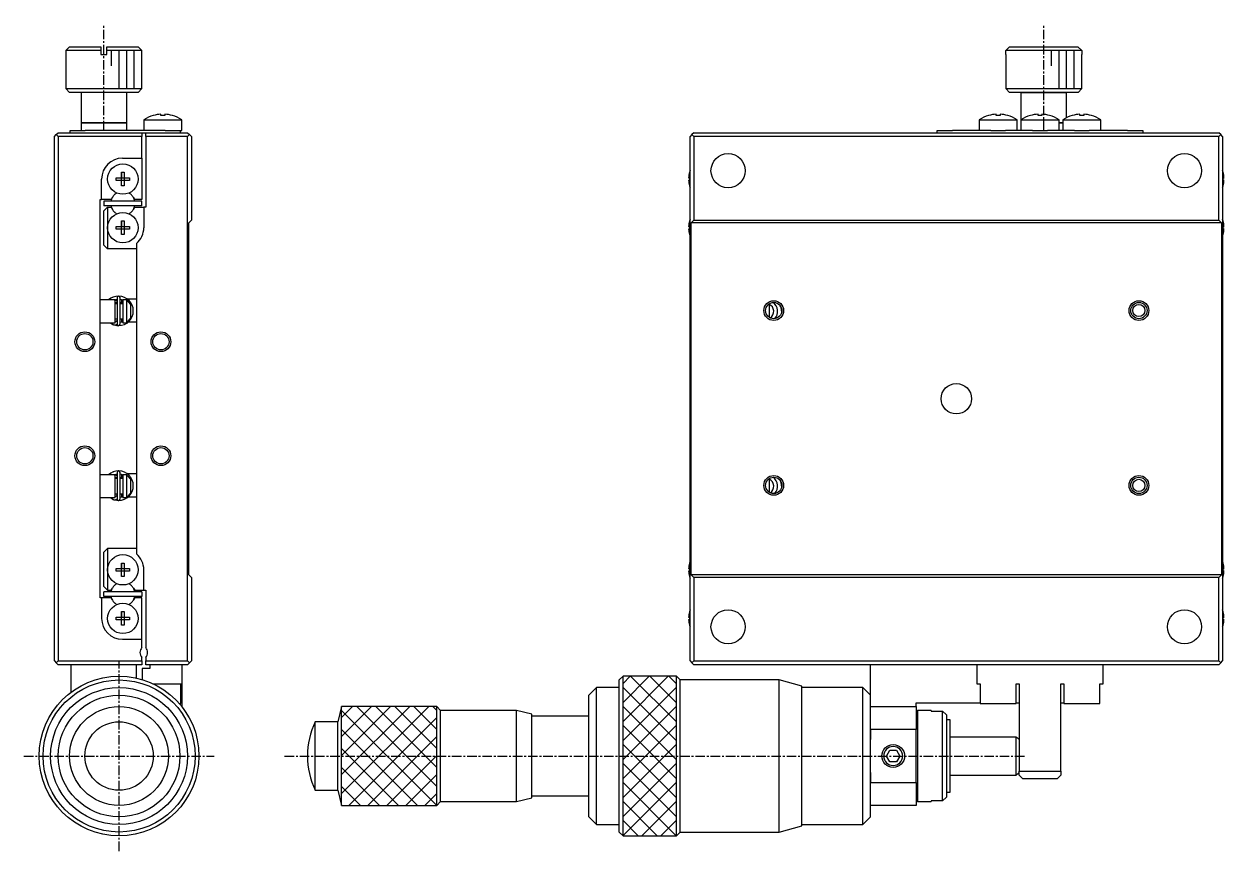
# Model space of a CAD drawing. Extents: x 443 to 768, y 8 to 228.
# Drawn here: x 610.6 to 768.4, y 78.7 to 187.5 of the extents above; entities that cross this region are included whole.
import ezdxf

# ---------------------------------------------------------------- set-up
doc = ezdxf.new("R2010")
doc.units = 0
doc.linetypes.add('CENTER', pattern=[2, 1.25, -0.25, 0.25, -0.25])
doc.layers.get('0').update_dxf_attribs({"linetype": 'CONTINUOUS'})
doc.layers.add('CENTER', color=1, linetype='CENTER')

msp = doc.modelspace()

# ---------------------------------------------------------------- linework, layer by layer
at = {"color": 7, "linetype": 'CONTINUOUS'}
for p, q in [((616.62, 184.53), (616.12, 184.03)), ((616.12, 184.03), (616.12, 179.03)), ((620.72, 184.03), (616.12, 184.03)), ((616.62, 184.53), (620.72, 184.53)), ((620.72, 184.53), (620.72, 184.03)), ((620.72, 184.03), (620.72, 183.53)), ((620.72, 183.53), (621.52, 183.53)), ((621.52, 184.03), (621.52, 184.53)), ((621.52, 184.53), (625.62, 184.53)), ((621.52, 183.53), (621.52, 184.03)), ((626.12, 184.03), (621.52, 184.03)), ((626.12, 184.03), (625.62, 184.53)), ((626.12, 179.03), (626.12, 184.03)), ((739.68, 183.53), (739.68, 179.03)), ((739.68, 183.53), (739.69, 183.53)), ((739.69, 184.03), (740.19, 184.53)), ((749.66, 184.03), (739.69, 184.03)), ((739.69, 183.53), (739.69, 184.03)), ((740.19, 184.53), (749.16, 184.53)), ((749.16, 184.53), (749.66, 184.03)), ((749.66, 184.03), (749.66, 183.53)), ((749.66, 183.53), (749.68, 183.53)), ((749.68, 179.03), (749.68, 183.53)), ((616.12, 179.03), (616.62, 178.53)), ((616.12, 179.03), (626.12, 179.03)), ((625.62, 178.53), (616.62, 178.53)), ((618.12, 178.53), (618.12, 174.53)), ((624.12, 174.53), (624.12, 178.53)), ((625.62, 178.53), (626.12, 179.03)), ((739.68, 179.03), (740.18, 178.53)), ((739.68, 179.03), (749.68, 179.03)), ((749.18, 178.53), (740.18, 178.53)), ((741.68, 178.53), (740.18, 178.53)), ((741.68, 178.53), (741.68, 174.92)), ((741.68, 178.53), (747.68, 178.53)), ((747.68, 178.53), (741.68, 178.53)), ((747.68, 175.21), (747.68, 178.53)), ((749.18, 178.53), (747.68, 178.53)), ((749.18, 178.53), (749.68, 179.03)), ((627.61, 175.49), (627.61, 175.5)), ((628.61, 175.49), (628.61, 175.67)), ((629.13, 175.49), (628.61, 175.49)), ((629.13, 175.67), (629.13, 175.49)), ((630.13, 175.5), (630.13, 175.49)), ((737.42, 175.49), (737.42, 175.5)), ((738.42, 175.49), (738.42, 175.67)), ((738.94, 175.49), (738.42, 175.49)), ((738.94, 175.67), (738.94, 175.49)), ((739.94, 175.5), (739.94, 175.49)), ((742.92, 175.49), (742.92, 175.5)), ((743.92, 175.49), (743.92, 175.67)), ((744.44, 175.49), (743.92, 175.49)), ((744.44, 175.67), (744.44, 175.49)), ((745.44, 175.5), (745.44, 175.49)), ((748.42, 175.49), (748.42, 175.5)), ((749.42, 175.49), (749.42, 175.67)), ((749.94, 175.49), (749.42, 175.49)), ((749.94, 175.67), (749.94, 175.49)), ((750.94, 175.5), (750.94, 175.49)), ((616.67, 173.53), (618.67, 173.53)), ((616.67, 173.23), (616.67, 173.53)), ((618.12, 174.53), (618.12, 173.53)), ((624.12, 174.53), (618.12, 174.53)), ((618.12, 174.53), (624.12, 174.53)), ((627.8, 173.53), (618.67, 173.53)), ((624.12, 173.53), (624.12, 174.53)), ((626.37, 174.92), (626.37, 173.53)), ((626.37, 174.92), (631.37, 174.92)), ((629.17, 173.53), (627.8, 173.53)), ((629.17, 173.53), (631.17, 173.53)), ((631.17, 173.53), (631.17, 173.23)), ((631.17, 173.53), (631.37, 173.53)), ((631.37, 173.53), (631.37, 174.92)), ((730.68, 173.53), (732.68, 173.53)), ((730.68, 173.23), (730.68, 173.53)), ((737.6, 173.53), (732.68, 173.53)), ((736.18, 174.92), (736.18, 173.53)), ((736.18, 174.92), (741.18, 174.92)), ((737.7, 173.53), (737.6, 173.53)), ((737.7, 173.53), (739.66, 173.53)), ((739.75, 173.53), (739.66, 173.53)), ((743.1, 173.53), (739.75, 173.53)), ((741.18, 173.53), (741.18, 174.92)), ((741.68, 174.92), (741.68, 173.53)), ((741.68, 174.92), (746.68, 174.92)), ((743.2, 173.53), (743.1, 173.53)), ((743.2, 173.53), (745.16, 173.53)), ((745.25, 173.53), (745.16, 173.53)), ((748.6, 173.53), (745.25, 173.53)), ((746.68, 173.53), (746.68, 174.92)), ((747.18, 174.53), (746.68, 174.53)), ((746.68, 174.53), (747.18, 174.53)), ((747.18, 174.92), (747.18, 173.53)), ((747.18, 174.92), (752.18, 174.92)), ((748.7, 173.53), (748.6, 173.53)), ((748.7, 173.53), (750.66, 173.53)), ((750.75, 173.53), (750.66, 173.53)), ((755.68, 173.53), (750.75, 173.53)), ((752.18, 173.53), (752.18, 174.92)), ((755.68, 173.53), (757.68, 173.53)), ((757.68, 173.53), (757.68, 173.23)), ((614.62, 172.73), (614.87, 172.98)), ((614.62, 103.73), (614.62, 172.73)), ((614.87, 172.98), (615.12, 173.23)), ((615.12, 172.73), (614.87, 172.98)), ((615.12, 173.23), (626.12, 173.23)), ((626.12, 172.73), (615.12, 172.73)), ((615.12, 172.73), (615.12, 103.73)), ((626.12, 173.23), (626.12, 172.73)), ((626.12, 173.23), (626.62, 173.23)), ((626.12, 169.88), (626.12, 172.73)), ((626.62, 172.73), (626.62, 173.23)), ((626.62, 173.23), (632.12, 173.23)), ((632.12, 172.73), (626.62, 172.73)), ((626.62, 172.73), (626.62, 163.43)), ((632.12, 173.23), (632.37, 172.98)), ((632.37, 172.98), (632.12, 172.73)), ((632.12, 103.73), (632.12, 172.73)), ((632.62, 172.73), (632.37, 172.98)), ((632.62, 172.73), (632.62, 161.73)), ((698.43, 172.98), (698.18, 172.73)), ((698.18, 103.73), (698.18, 172.73)), ((698.68, 173.23), (698.43, 172.98)), ((698.68, 172.73), (698.43, 172.98)), ((698.68, 173.23), (767.68, 173.23)), ((698.68, 172.73), (698.68, 161.73)), ((767.68, 172.73), (698.68, 172.73)), ((767.93, 172.98), (767.68, 173.23)), ((767.93, 172.98), (767.68, 172.73)), ((767.68, 161.73), (767.68, 172.73)), ((768.18, 172.73), (767.93, 172.98)), ((768.18, 172.73), (768.18, 103.73)), ((623.57, 169.88), (626.12, 169.88)), ((626.12, 169.88), (626.12, 164.43)), ((622.74, 167.31), (623.44, 167.31)), ((622.74, 166.95), (622.74, 167.31)), ((623.44, 168.02), (623.44, 167.31)), ((623.44, 167.31), (623.44, 168.02)), ((623.44, 168.02), (623.8, 168.02)), ((623.45, 167.3), (623.44, 167.31)), ((623.45, 166.96), (623.45, 167.3)), ((623.45, 167.3), (623.79, 167.3)), ((623.79, 167.3), (623.8, 167.31)), ((623.79, 167.3), (623.79, 166.96)), ((623.8, 168.02), (623.8, 167.31)), ((623.8, 167.31), (624.51, 167.31)), ((624.51, 167.31), (624.51, 166.95)), ((697.99, 167.31), (698.11, 167.31)), ((698.1, 168.02), (698.11, 168.02)), ((698.11, 167.31), (698.11, 166.95)), ((768.25, 168.02), (768.25, 168.02)), ((768.25, 166.95), (768.25, 167.31)), ((768.25, 167.31), (768.37, 167.31)), ((620.82, 164.43), (620.82, 167.13)), ((623.44, 166.95), (622.74, 166.95)), ((623.45, 166.96), (623.44, 166.95)), ((623.44, 166.25), (623.44, 166.95)), ((623.44, 166.25), (623.44, 166.95)), ((623.8, 166.25), (623.44, 166.25)), ((623.79, 166.96), (623.45, 166.96)), ((623.79, 166.96), (623.8, 166.95)), ((624.51, 166.95), (623.8, 166.95)), ((623.8, 166.95), (623.8, 166.25)), ((698.11, 166.95), (697.99, 166.95)), ((698.11, 166.25), (698.1, 166.24)), ((768.37, 166.95), (768.25, 166.95)), ((768.25, 166.24), (768.25, 166.25)), ((620.62, 164.43), (620.82, 164.43)), ((620.62, 112.03), (620.62, 164.43)), ((622.08, 164.43), (620.82, 164.43)), ((626.12, 164.23), (621.12, 164.23)), ((621.12, 164.23), (621.12, 163.63)), ((622.25, 164.73), (622.08, 164.43)), ((625.17, 164.43), (625, 164.73)), ((626.12, 164.43), (625.17, 164.43)), ((626.12, 163.63), (626.12, 164.23)), ((626.12, 163.63), (621.12, 163.63)), ((621.12, 162.93), (621.62, 163.43)), ((621.12, 158.43), (621.12, 162.93)), ((621.62, 163.43), (622.08, 163.43)), ((621.62, 163.43), (621.62, 160.73)), ((622.08, 163.43), (622.25, 163.14)), ((625, 163.14), (625.17, 163.43)), ((625.17, 163.43), (626.37, 163.43)), ((626.62, 163.43), (626.37, 163.43)), ((626.37, 163.43), (626.37, 160.73)), ((622.74, 160.91), (623.44, 160.91)), ((622.74, 160.55), (622.74, 160.91)), ((623.44, 161.62), (623.44, 160.91)), ((623.44, 160.91), (623.44, 161.62)), ((623.44, 161.62), (623.8, 161.62)), ((623.45, 160.9), (623.44, 160.91)), ((623.45, 160.56), (623.45, 160.9)), ((623.45, 160.9), (623.79, 160.9)), ((623.79, 160.9), (623.8, 160.91)), ((623.79, 160.9), (623.79, 160.56)), ((623.8, 161.62), (623.8, 160.91)), ((623.8, 160.91), (624.51, 160.91)), ((624.51, 160.91), (624.51, 160.55)), ((632.27, 161.38), (632.62, 161.73)), ((632.27, 115.08), (632.27, 161.38)), ((697.99, 160.91), (698.11, 160.91)), ((698.1, 161.62), (698.11, 161.62)), ((698.11, 160.91), (698.11, 160.55)), ((698.33, 161.38), (698.68, 161.73)), ((768.03, 161.38), (698.33, 161.38)), ((698.33, 115.08), (698.33, 161.38)), ((698.68, 161.73), (767.68, 161.73)), ((767.68, 161.73), (768.03, 161.38)), ((768.03, 161.38), (768.03, 115.08)), ((768.25, 161.62), (768.25, 161.62)), ((768.25, 160.55), (768.25, 160.91)), ((768.25, 160.91), (768.37, 160.91)), ((621.62, 160.73), (621.62, 157.93)), ((623.44, 160.55), (622.74, 160.55)), ((623.45, 160.56), (623.44, 160.55)), ((623.44, 159.85), (623.44, 160.55)), ((623.44, 159.85), (623.44, 160.55)), ((623.8, 159.85), (623.44, 159.85)), ((623.79, 160.56), (623.45, 160.56)), ((623.79, 160.56), (623.8, 160.55)), ((624.51, 160.55), (623.8, 160.55)), ((623.8, 160.55), (623.8, 159.85)), ((698.11, 160.55), (697.99, 160.55)), ((698.11, 159.85), (698.1, 159.84)), ((768.37, 160.55), (768.25, 160.55)), ((768.25, 159.84), (768.25, 159.85)), ((621.62, 157.93), (621.12, 158.43)), ((625.42, 157.93), (621.62, 157.93)), ((625.42, 158.65), (625.42, 150.91)), ((622.29, 151.57), (622.27, 151.57)), ((622.32, 151.59), (622.29, 151.58)), ((622.29, 151.58), (622.29, 151.58)), ((622.29, 151.58), (622.29, 151.58)), ((622.29, 151.58), (622.29, 151.58)), ((622.33, 151.59), (622.32, 151.59)), ((622.33, 151.59), (622.33, 151.59)), ((622.33, 151.59), (622.33, 151.59)), ((622.33, 151.59), (622.33, 151.59)), ((622.33, 151.59), (622.33, 151.59)), ((622.34, 151.59), (622.33, 151.59)), ((622.34, 151.6), (622.34, 151.59)), ((622.34, 151.6), (622.34, 151.6)), ((622.34, 151.6), (622.34, 151.6)), ((622.34, 151.6), (622.34, 151.6)), ((622.34, 151.6), (622.34, 151.6)), ((622.86, 151.54), (622.86, 148.04)), ((623.25, 148.04), (623.25, 151.54)), ((622.62, 151.23), (620.62, 151.23)), ((622.47, 151.23), (622.86, 151.33)), ((622.48, 151.23), (622.62, 151.23)), ((622.62, 148.23), (622.62, 151.23)), ((622.86, 150.83), (622.62, 150.83)), ((622.86, 150.73), (622.62, 150.73)), ((623.25, 151.33), (623.63, 151.23)), ((623.42, 150.83), (623.25, 150.83)), ((623.62, 150.73), (623.25, 150.73)), ((623.42, 151.3), (623.42, 150.73)), ((624.12, 151.23), (623.62, 151.23)), ((623.62, 151.23), (623.62, 148.23)), ((624.12, 151.18), (624.12, 151.23)), ((624.12, 151.18), (624.62, 150.65)), ((624.12, 148.29), (624.12, 151.18)), ((625.42, 151.33), (624.23, 151.33)), ((624.62, 150.65), (624.62, 148.81)), ((625.42, 150.91), (625.42, 148.76)), ((708.58, 150.65), (708.58, 150.72)), ((708.58, 150.65), (708.58, 148.94)), ((622.62, 148.73), (622.86, 148.73)), ((623.25, 148.73), (623.62, 148.73)), ((623.62, 148.34), (623.25, 148.24)), ((623.42, 148.73), (623.42, 148.33)), ((623.42, 148.33), (623.6, 148.33)), ((624.62, 148.81), (624.12, 148.29)), ((624.12, 148.23), (624.12, 148.29)), ((624.34, 148.33), (625.42, 148.33)), ((625.42, 148.76), (625.42, 127.91)), ((710.2, 149.79), (710.2, 149.5)), ((620.62, 148.23), (622.62, 148.23)), ((621.89, 148.23), (622.29, 148)), ((622.26, 148.01), (622.28, 148)), ((622.28, 148), (622.35, 148.23)), ((622.28, 148), (623.02, 147.84)), ((623.62, 148.23), (624.12, 148.23)), ((622.62, 128.23), (620.62, 128.23)), ((622.29, 128.57), (622.27, 128.57)), ((622.32, 128.59), (622.29, 128.58)), ((622.29, 128.58), (622.29, 128.58)), ((622.29, 128.58), (622.29, 128.58)), ((622.29, 128.58), (622.29, 128.58)), ((622.33, 128.59), (622.32, 128.59)), ((622.33, 128.59), (622.33, 128.59)), ((622.33, 128.59), (622.33, 128.59)), ((622.33, 128.59), (622.33, 128.59)), ((622.33, 128.59), (622.33, 128.59)), ((622.34, 128.59), (622.33, 128.59)), ((622.34, 128.6), (622.34, 128.59)), ((622.34, 128.6), (622.34, 128.6)), ((622.34, 128.6), (622.34, 128.6)), ((622.34, 128.6), (622.34, 128.6)), ((622.34, 128.6), (622.34, 128.6)), ((622.47, 128.23), (622.86, 128.33)), ((622.48, 128.23), (622.62, 128.23)), ((622.62, 125.23), (622.62, 128.23)), ((622.86, 127.83), (622.62, 127.83)), ((622.86, 128.54), (622.86, 125.04)), ((623.25, 125.04), (623.25, 128.54)), ((623.25, 128.33), (623.63, 128.23)), ((623.42, 127.83), (623.25, 127.83)), ((623.42, 128.3), (623.42, 127.73)), ((624.12, 128.23), (623.62, 128.23)), ((623.62, 128.23), (623.62, 125.23)), ((624.12, 128.18), (624.12, 128.23)), ((624.12, 128.18), (624.62, 127.65)), ((624.12, 125.29), (624.12, 128.18)), ((625.42, 128.33), (624.23, 128.33)), ((625.42, 127.91), (625.42, 125.76)), ((622.86, 127.73), (622.62, 127.73)), ((623.62, 127.73), (623.25, 127.73)), ((624.62, 127.65), (624.62, 125.81)), ((708.58, 127.65), (708.58, 127.72)), ((708.58, 127.65), (708.58, 125.94)), ((710.2, 126.79), (710.2, 126.5)), ((620.62, 125.23), (622.62, 125.23)), ((621.89, 125.23), (622.29, 125)), ((622.26, 125.01), (623.02, 124.84)), ((622.28, 125), (622.35, 125.23)), ((622.62, 125.73), (622.86, 125.73)), ((623.25, 125.73), (623.62, 125.73)), ((623.62, 125.34), (623.25, 125.24)), ((623.42, 125.73), (623.42, 125.33)), ((623.42, 125.33), (623.6, 125.33)), ((623.62, 125.23), (624.12, 125.23)), ((624.62, 125.81), (624.12, 125.29)), ((624.12, 125.23), (624.12, 125.29)), ((624.34, 125.33), (625.42, 125.33)), ((625.42, 125.76), (625.42, 117.81)), ((621.12, 118.03), (621.62, 118.53)), ((625.42, 118.53), (621.62, 118.53)), ((621.62, 118.53), (621.62, 115.73)), ((621.12, 113.53), (621.12, 118.03)), ((621.62, 115.73), (621.62, 113.03)), ((622.74, 115.91), (623.44, 115.91)), ((622.74, 115.55), (622.74, 115.91)), ((623.44, 115.55), (622.74, 115.55)), ((623.44, 116.62), (623.44, 115.91)), ((623.44, 115.91), (623.44, 116.62)), ((623.44, 116.62), (623.8, 116.62)), ((623.45, 115.9), (623.44, 115.91)), ((623.45, 115.56), (623.44, 115.55)), ((623.44, 114.85), (623.44, 115.55)), ((623.44, 114.85), (623.44, 115.55)), ((623.45, 115.56), (623.45, 115.9)), ((623.45, 115.9), (623.79, 115.9)), ((623.79, 115.56), (623.45, 115.56)), ((623.79, 115.9), (623.8, 115.91)), ((623.79, 115.9), (623.79, 115.56)), ((623.79, 115.56), (623.8, 115.55)), ((623.8, 116.62), (623.8, 115.91)), ((623.8, 115.91), (624.51, 115.91)), ((624.51, 115.55), (623.8, 115.55)), ((623.8, 115.55), (623.8, 114.85)), ((624.51, 115.91), (624.51, 115.55)), ((626.37, 113.03), (626.37, 115.73)), ((697.99, 115.91), (698.11, 115.91)), ((698.11, 115.55), (697.99, 115.55)), ((698.1, 116.62), (698.11, 116.62)), ((698.11, 115.91), (698.11, 115.55)), ((768.25, 116.62), (768.25, 116.62)), ((768.25, 115.55), (768.25, 115.91)), ((768.25, 115.91), (768.37, 115.91)), ((768.37, 115.55), (768.25, 115.55)), ((623.8, 114.85), (623.44, 114.85)), ((632.62, 114.73), (632.27, 115.08)), ((632.62, 114.73), (632.62, 103.73)), ((698.11, 114.85), (698.1, 114.84)), ((768.03, 115.08), (698.33, 115.08)), ((698.68, 114.73), (698.33, 115.08)), ((698.68, 114.73), (698.68, 103.73)), ((767.68, 114.73), (698.68, 114.73)), ((768.03, 115.08), (767.68, 114.73)), ((767.68, 103.73), (767.68, 114.73)), ((768.25, 114.84), (768.25, 114.85)), ((620.82, 112.03), (620.62, 112.03)), ((622.08, 112.03), (620.82, 112.03)), ((620.82, 112.03), (620.82, 109.33)), ((621.62, 113.03), (621.12, 113.53)), ((626.12, 112.83), (621.12, 112.83)), ((621.12, 112.23), (621.12, 112.83)), ((626.12, 112.23), (621.12, 112.23)), ((621.62, 113.03), (622.08, 113.03)), ((622.08, 113.03), (622.25, 113.33)), ((622.25, 111.74), (622.08, 112.03)), ((625, 113.33), (625.17, 113.03)), ((625.17, 112.03), (625, 111.74)), ((625.17, 113.03), (626.37, 113.03)), ((626.12, 112.03), (625.17, 112.03)), ((626.12, 112.83), (626.12, 112.23)), ((626.12, 106.58), (626.12, 112.03)), ((626.37, 113.03), (626.62, 113.03)), ((626.62, 113.03), (626.62, 105.49)), ((622.74, 109.51), (623.44, 109.51)), ((622.74, 109.15), (622.74, 109.51)), ((623.44, 109.15), (622.74, 109.15)), ((623.44, 110.22), (623.44, 109.51)), ((623.44, 109.51), (623.44, 110.22)), ((623.44, 110.22), (623.8, 110.22)), ((623.45, 109.5), (623.44, 109.51)), ((623.45, 109.16), (623.44, 109.15)), ((623.44, 108.45), (623.44, 109.15)), ((623.44, 108.45), (623.44, 109.15)), ((623.45, 109.16), (623.45, 109.5)), ((623.45, 109.5), (623.79, 109.5)), ((623.79, 109.16), (623.45, 109.16)), ((623.79, 109.5), (623.8, 109.51)), ((623.79, 109.5), (623.79, 109.16)), ((623.79, 109.16), (623.8, 109.15)), ((623.8, 110.22), (623.8, 109.51)), ((623.8, 109.51), (624.51, 109.51)), ((624.51, 109.15), (623.8, 109.15)), ((623.8, 109.15), (623.8, 108.45)), ((624.51, 109.51), (624.51, 109.15)), ((697.99, 109.51), (698.11, 109.51)), ((698.11, 109.15), (697.99, 109.15)), ((698.1, 110.22), (698.11, 110.22)), ((698.11, 109.51), (698.11, 109.15)), ((768.25, 110.22), (768.25, 110.22)), ((768.25, 109.15), (768.25, 109.51)), ((768.25, 109.51), (768.37, 109.51)), ((768.37, 109.15), (768.25, 109.15)), ((623.8, 108.45), (623.44, 108.45)), ((698.11, 108.45), (698.1, 108.44)), ((768.25, 108.44), (768.25, 108.45)), ((623.57, 106.58), (626.12, 106.58)), ((626.12, 105.49), (626.12, 106.58)), ((626.12, 103.73), (626.12, 104.17)), ((626.62, 104.17), (626.62, 103.73)), ((614.62, 103.73), (614.87, 103.48)), ((614.87, 103.48), (615.12, 103.73)), ((615.12, 103.23), (614.87, 103.48)), ((615.12, 103.73), (626.12, 103.73)), ((626.12, 103.23), (615.12, 103.23)), ((616.82, 99.63), (616.82, 103.23)), ((625.42, 101.48), (625.42, 103.23)), ((626.12, 103.73), (626.12, 103.23)), ((626.17, 102.73), (626.17, 101.28)), ((627.17, 102.73), (626.17, 102.73)), ((626.62, 103.73), (632.12, 103.73)), ((626.62, 103.23), (626.62, 103.73)), ((632.12, 103.23), (626.62, 103.23)), ((627.17, 103.23), (627.17, 102.73)), ((631.37, 103.23), (631.37, 100.73)), ((632.12, 103.73), (632.37, 103.48)), ((632.37, 103.48), (632.12, 103.23)), ((632.37, 103.48), (632.62, 103.73)), ((698.18, 103.73), (698.43, 103.48)), ((698.43, 103.48), (698.68, 103.73)), ((698.43, 103.48), (698.68, 103.23)), ((698.68, 103.73), (767.68, 103.73)), ((767.68, 103.23), (698.68, 103.23)), ((721.88, 98.89), (721.88, 103.23)), ((735.88, 103.23), (735.88, 100.73)), ((752.48, 100.73), (752.48, 103.23)), ((767.68, 103.73), (767.93, 103.48)), ((767.68, 103.23), (767.93, 103.48)), ((767.93, 103.48), (768.18, 103.73)), ((689.38, 101.73), (688.88, 101.23)), ((688.88, 91.23), (688.88, 101.23)), ((696.38, 101.73), (689.38, 101.73)), ((689.38, 91.23), (689.38, 101.73)), ((696.88, 101.23), (696.38, 101.73)), ((696.38, 91.23), (696.38, 101.73)), ((709.88, 101.23), (696.88, 101.23)), ((696.88, 91.23), (696.88, 101.23)), ((712.88, 100.43), (709.88, 101.23)), ((709.88, 91.23), (709.88, 101.23)), ((627.59, 100.73), (631.37, 100.73)), ((631.22, 98.13), (631.22, 100.73)), ((631.37, 100.73), (631.37, 97.73)), ((685.88, 100.23), (684.88, 99.23)), ((688.88, 100.23), (685.88, 100.23)), ((685.88, 91.23), (685.88, 100.23)), ((712.88, 91.23), (712.88, 100.43)), ((720.88, 100.23), (712.88, 100.23)), ((721.88, 99.23), (720.88, 100.23)), ((720.88, 91.23), (720.88, 100.23)), ((735.88, 100.73), (736.33, 100.73)), ((736.33, 100.73), (736.33, 98.13)), ((741.03, 98.13), (741.03, 100.73)), ((741.03, 100.73), (741.43, 100.73)), ((741.43, 100.73), (741.43, 89.23)), ((746.93, 89.23), (746.93, 100.73)), ((746.93, 100.73), (747.33, 100.73)), ((747.33, 100.73), (747.33, 98.13)), ((752.03, 98.13), (752.03, 100.73)), ((752.03, 100.73), (752.48, 100.73)), ((631.04, 98.13), (631.22, 98.13)), ((684.88, 91.23), (684.88, 99.23)), ((721.88, 97.73), (721.88, 98.89)), ((727.88, 97.73), (727.88, 98.23)), ((727.88, 98.23), (736.33, 98.23)), ((736.33, 98.13), (738.68, 98.13)), ((738.68, 98.13), (741.03, 98.13)), ((741.03, 98.23), (741.43, 98.23)), ((746.93, 98.23), (747.33, 98.23)), ((747.33, 98.13), (749.68, 98.13)), ((749.68, 98.13), (752.03, 98.13)), ((652.38, 97.73), (651.88, 95.73)), ((664.88, 97.73), (652.38, 97.73)), ((652.38, 91.23), (652.38, 97.73)), ((665.38, 97.23), (664.88, 97.73)), ((664.88, 91.23), (664.88, 97.73)), ((675.38, 97.23), (665.38, 97.23)), ((665.38, 91.23), (665.38, 97.23)), ((677.38, 96.73), (675.38, 97.23)), ((675.38, 91.23), (675.38, 97.23)), ((677.38, 91.23), (677.38, 96.73)), ((684.88, 96.48), (677.38, 96.48)), ((721.88, 97.73), (727.88, 97.73)), ((721.88, 97.63), (721.88, 97.73)), ((721.88, 97.63), (721.88, 97.73)), ((721.88, 96.03), (721.88, 97.63)), ((727.88, 97.73), (727.88, 94.73)), ((728.08, 97.23), (727.88, 97.03)), ((729.88, 97.23), (728.08, 97.23)), ((728.08, 97.23), (728.08, 85.23)), ((729.88, 97.23), (729.88, 97.15)), ((729.88, 97.15), (731.38, 97.15)), ((731.38, 97.15), (731.88, 96.64)), ((731.38, 85.32), (731.38, 97.15)), ((731.88, 96.64), (731.88, 85.82)), ((651.88, 95.73), (648.89, 95.73)), ((648.89, 91.23), (648.89, 95.73)), ((651.88, 91.23), (651.88, 95.73)), ((721.88, 94.73), (721.88, 96.03)), ((721.88, 94.73), (721.88, 96.03)), ((721.88, 94.73), (721.88, 93.4)), ((727.88, 94.73), (721.88, 94.73)), ((721.88, 93.4), (721.88, 94.73)), ((727.88, 87.73), (727.88, 94.73)), ((732.38, 95.98), (731.88, 95.98)), ((732.38, 91.23), (732.38, 95.98)), ((721.88, 89.06), (721.88, 93.4)), ((741.04, 93.73), (732.38, 93.73)), ((741.04, 91.23), (741.04, 93.73)), ((724.01, 91.23), (724.44, 91.98)), ((724.44, 91.98), (725.31, 91.98)), ((725.31, 91.98), (725.74, 91.23)), ((648.89, 86.73), (648.89, 91.23)), ((651.88, 86.73), (651.88, 91.23)), ((652.38, 84.73), (652.38, 91.23)), ((664.88, 84.73), (664.88, 91.23)), ((665.38, 85.23), (665.38, 91.23)), ((675.38, 85.23), (675.38, 91.23)), ((677.38, 85.73), (677.38, 91.23)), ((684.88, 83.23), (684.88, 91.23)), ((685.88, 82.23), (685.88, 91.23)), ((688.88, 81.23), (688.88, 91.23)), ((689.38, 80.73), (689.38, 91.23)), ((696.38, 80.73), (696.38, 91.23)), ((696.88, 81.23), (696.88, 91.23)), ((709.88, 81.23), (709.88, 91.23)), ((712.88, 82.03), (712.88, 91.23)), ((720.88, 82.23), (720.88, 91.23)), ((724.44, 90.48), (724.01, 91.23)), ((725.31, 90.48), (724.44, 90.48)), ((725.74, 91.23), (725.31, 90.48)), ((732.38, 86.48), (732.38, 91.23)), ((741.04, 88.73), (741.04, 91.23)), ((721.88, 89.06), (721.88, 87.73)), ((721.88, 87.73), (721.88, 89.06)), ((732.38, 88.73), (741.04, 88.73)), ((741.43, 88.73), (741.43, 89.23)), ((741.43, 89.23), (746.93, 89.23)), ((741.43, 88.73), (741.93, 88.23)), ((746.43, 88.23), (746.93, 88.73)), ((746.93, 89.23), (746.93, 88.73)), ((721.88, 86.43), (721.88, 87.73)), ((721.88, 87.73), (727.88, 87.73)), ((721.88, 86.43), (721.88, 87.73)), ((727.88, 87.73), (727.88, 84.73)), ((746.43, 88.23), (741.93, 88.23)), ((648.89, 86.73), (651.88, 86.73)), ((651.88, 86.73), (652.38, 84.73)), ((664.88, 84.73), (665.38, 85.23)), ((665.38, 85.23), (675.38, 85.23)), ((675.38, 85.23), (677.38, 85.73)), ((677.38, 85.98), (684.88, 85.98)), ((721.88, 84.83), (721.88, 86.43)), ((727.88, 85.43), (728.08, 85.23)), ((728.08, 85.23), (729.88, 85.23)), ((729.88, 85.32), (729.88, 85.23)), ((731.38, 85.32), (729.88, 85.32)), ((731.88, 85.82), (731.38, 85.32)), ((731.88, 86.48), (732.38, 86.48)), ((652.38, 84.73), (664.88, 84.73)), ((721.88, 84.73), (721.88, 84.83)), ((721.88, 84.73), (721.88, 84.83)), ((727.88, 84.73), (721.88, 84.73)), ((721.88, 83.23), (721.88, 84.73)), ((684.88, 83.23), (685.88, 82.23)), ((685.88, 82.23), (688.88, 82.23)), ((709.88, 81.23), (712.88, 82.03)), ((712.88, 82.23), (720.88, 82.23)), ((720.88, 82.23), (721.88, 83.23)), ((688.88, 81.23), (689.38, 80.73)), ((689.38, 80.73), (696.38, 80.73)), ((696.38, 80.73), (696.88, 81.23)), ((696.88, 81.23), (709.88, 81.23))]:
    msp.add_line(p, q, dxfattribs=at)
at = {"color": 3, "linetype": 'CONTINUOUS'}
for p, q in [((622.12, 182.03), (622.12, 184.03)), ((623.12, 179.03), (623.12, 184.03)), ((624.12, 179.03), (624.12, 184.03)), ((625.12, 179.03), (625.12, 184.03)), ((745.68, 182.03), (745.68, 184.03)), ((746.68, 179.03), (746.68, 184.03)), ((747.68, 179.03), (747.68, 184.03)), ((748.68, 179.03), (748.68, 184.03)), ((695.32, 101.73), (689.38, 95.79)), ((692.82, 101.73), (689.38, 98.29)), ((690.32, 101.73), (689.38, 100.79)), ((696.38, 95.73), (690.37, 101.73)), ((696.38, 98.23), (692.87, 101.73)), ((696.38, 100.73), (695.37, 101.73)), ((696.38, 100.29), (689.38, 93.29)), ((696.38, 93.23), (689.38, 100.23)), ((663.82, 97.73), (652.38, 86.29)), ((661.32, 97.73), (652.38, 88.79)), ((658.82, 97.73), (652.38, 91.29)), ((656.32, 97.73), (652.38, 93.79)), ((653.82, 97.73), (652.38, 96.29)), ((664.87, 84.73), (652.38, 97.23)), ((664.88, 96.29), (653.32, 84.73)), ((664.88, 87.23), (654.37, 97.73)), ((664.88, 89.73), (656.87, 97.73)), ((664.88, 92.23), (659.37, 97.73)), ((664.88, 94.73), (661.87, 97.73)), ((664.88, 97.23), (664.37, 97.73)), ((696.38, 97.79), (689.38, 90.79)), ((696.38, 90.73), (689.38, 97.73)), ((662.37, 84.73), (652.38, 94.73)), ((696.38, 95.29), (689.38, 88.29)), ((696.38, 88.23), (689.38, 95.23)), ((664.88, 93.79), (655.82, 84.73)), ((659.87, 84.73), (652.38, 92.23)), ((696.38, 92.79), (689.38, 85.79)), ((696.38, 85.73), (689.38, 92.73)), ((664.88, 91.29), (658.32, 84.73)), ((696.38, 90.29), (689.38, 83.29)), ((696.38, 83.23), (689.38, 90.23)), ((657.37, 84.73), (652.38, 89.73)), ((664.88, 88.79), (660.82, 84.73)), ((654.87, 84.73), (652.38, 87.23)), ((696.38, 87.79), (689.38, 80.79)), ((696.37, 80.73), (689.38, 87.73)), ((664.88, 86.29), (663.32, 84.73)), ((693.87, 80.73), (689.38, 85.23)), ((696.38, 85.29), (691.82, 80.73)), ((691.37, 80.73), (689.38, 82.73)), ((696.38, 82.79), (694.32, 80.73))]:
    msp.add_line(p, q, dxfattribs=at)
at = {"color": 7, "linetype": 'CONTINUOUS'}
for points in [[(622.62, 151.23), (622.63, 151.23), (622.65, 151.23), (622.66, 151.22), (622.67, 151.22), (622.69, 151.21), (622.7, 151.2), (622.71, 151.2), (622.73, 151.19), (622.74, 151.18), (622.75, 151.17), (622.76, 151.16), (622.77, 151.15), (622.78, 151.14), (622.79, 151.12), (622.8, 151.11), (622.81, 151.1), (622.82, 151.09), (622.82, 151.07), (622.83, 151.06), (622.84, 151.05), (622.84, 151.03), (622.85, 151.02), (622.85, 151), (622.85, 150.99), (622.85, 150.97), (622.86, 150.96), (622.86, 150.94), (622.86, 150.94)], [(622.86, 148.64), (622.86, 148.63), (622.86, 148.61), (622.85, 148.6), (622.85, 148.58), (622.85, 148.57), (622.84, 148.55), (622.84, 148.54), (622.83, 148.52), (622.83, 148.51), (622.82, 148.5), (622.81, 148.48), (622.81, 148.47), (622.8, 148.46), (622.79, 148.45), (622.78, 148.43), (622.77, 148.42), (622.76, 148.41), (622.75, 148.4), (622.73, 148.39), (622.72, 148.38), (622.71, 148.38), (622.7, 148.37), (622.68, 148.36), (622.67, 148.36), (622.65, 148.35), (622.64, 148.35), (622.63, 148.34), (622.62, 148.34)], [(622.29, 148), (622.29, 148), (622.28, 148), (622.28, 148), (622.28, 148.01), (622.28, 148.01), (622.28, 148.02), (622.28, 148.03), (622.29, 148.03), (622.29, 148.04), (622.29, 148.05), (622.29, 148.06), (622.3, 148.07), (622.3, 148.08), (622.3, 148.1), (622.31, 148.11), (622.31, 148.12), (622.32, 148.14), (622.32, 148.15), (622.33, 148.16), (622.33, 148.18), (622.34, 148.19), (622.35, 148.2), (622.35, 148.22), (622.36, 148.23)], [(622.29, 148), (622.32, 147.99), (622.35, 147.98), (622.38, 147.97), (622.42, 147.96), (622.45, 147.95), (622.48, 147.95), (622.52, 147.95), (622.55, 147.94), (622.59, 147.94), (622.62, 147.95), (622.65, 147.95), (622.69, 147.96), (622.72, 147.96), (622.75, 147.97), (622.79, 147.98), (622.82, 148), (622.85, 148.01), (622.86, 148.01)], [(622.62, 128.23), (622.63, 128.23), (622.65, 128.23), (622.66, 128.22), (622.67, 128.22), (622.69, 128.21), (622.7, 128.2), (622.71, 128.2), (622.73, 128.19), (622.74, 128.18), (622.75, 128.17), (622.76, 128.16), (622.77, 128.15), (622.78, 128.14), (622.79, 128.12), (622.8, 128.11), (622.81, 128.1), (622.82, 128.09), (622.82, 128.07), (622.83, 128.06), (622.84, 128.05), (622.84, 128.03), (622.85, 128.02), (622.85, 128), (622.85, 127.99), (622.85, 127.97), (622.86, 127.96), (622.86, 127.94), (622.86, 127.94)], [(622.29, 125), (622.29, 125), (622.28, 125), (622.28, 125), (622.28, 125.01), (622.28, 125.01), (622.28, 125.02), (622.28, 125.03), (622.29, 125.03), (622.29, 125.04), (622.29, 125.05), (622.29, 125.06), (622.3, 125.07), (622.3, 125.08), (622.3, 125.1), (622.31, 125.11), (622.31, 125.12), (622.32, 125.14), (622.32, 125.15), (622.33, 125.16), (622.33, 125.18), (622.34, 125.19), (622.35, 125.2), (622.35, 125.22), (622.36, 125.23)], [(622.29, 125), (622.32, 124.99), (622.35, 124.98), (622.38, 124.97), (622.42, 124.96), (622.45, 124.95), (622.48, 124.95), (622.52, 124.95), (622.55, 124.94), (622.59, 124.94), (622.62, 124.95), (622.65, 124.95), (622.69, 124.96), (622.72, 124.96), (622.75, 124.97), (622.79, 124.98), (622.82, 125), (622.85, 125.01), (622.86, 125.01)], [(622.86, 125.64), (622.86, 125.63), (622.86, 125.61), (622.85, 125.6), (622.85, 125.58), (622.85, 125.57), (622.84, 125.55), (622.84, 125.54), (622.83, 125.52), (622.83, 125.51), (622.82, 125.5), (622.81, 125.48), (622.81, 125.47), (622.8, 125.46), (622.79, 125.45), (622.78, 125.43), (622.77, 125.42), (622.76, 125.41), (622.75, 125.4), (622.73, 125.39), (622.72, 125.38), (622.71, 125.38), (622.7, 125.37), (622.68, 125.36), (622.67, 125.36), (622.65, 125.35), (622.64, 125.35), (622.63, 125.34), (622.62, 125.34)]]:
    msp.add_lwpolyline(points, dxfattribs=at)
for centre, radius in [((703.18, 168.23), 2.25), ((763.18, 168.23), 2.25), ((623.62, 167.13), 2), ((623.62, 160.73), 2), ((709.18, 149.83), 1.07), ((757.18, 149.83), 1.07), ((757.18, 149.83), 0.8), ((618.62, 145.73), 1.07), ((628.62, 145.73), 1.07), ((733.18, 138.23), 2), ((618.62, 130.73), 1.07), ((628.62, 130.73), 1.07), ((709.18, 126.83), 1.07), ((757.18, 126.83), 1.07), ((757.18, 126.83), 0.8), ((623.62, 115.73), 2), ((623.62, 109.33), 2), ((703.18, 108.23), 2.25), ((763.18, 108.23), 2.25), ((623.12, 91.23), 10.5), ((623.12, 91.23), 10), ((623.12, 91.23), 9), ((623.12, 91.23), 8), ((623.12, 91.23), 6.5), ((623.12, 91.23), 4.5)]:
    msp.add_circle(centre, radius, dxfattribs=at)
at = {"color": 3, "linetype": 'CONTINUOUS'}
for centre, radius in [((709.18, 149.83), 1.3), ((757.18, 149.83), 1.3), ((618.62, 145.73), 1.3), ((628.62, 145.73), 1.3), ((618.62, 130.73), 1.3), ((628.62, 130.73), 1.3), ((709.18, 126.83), 1.3), ((757.18, 126.83), 1.3), ((724.88, 91.23), 1.5)]:
    msp.add_circle(centre, radius, dxfattribs=at)
at = {"color": 7, "linetype": 'CONTINUOUS'}
for centre, radius, start, end in [((628.87, 171.18), 4.5, 106.2858, 123.749), ((628.87, 171.18), 4.49, 93.3178, 106.2694), ((628.87, 171.18), 4.49, 73.7306, 86.6822), ((628.87, 171.18), 4.5, 56.251, 73.7142), ((738.68, 171.18), 4.5, 106.2858, 123.749), ((738.68, 171.18), 4.49, 93.3178, 106.2694), ((738.68, 171.18), 4.49, 73.7306, 86.6822), ((738.68, 171.18), 4.5, 56.251, 73.7142), ((744.18, 171.18), 4.5, 106.2858, 123.749), ((744.18, 171.18), 4.49, 93.3178, 106.2694), ((744.18, 171.18), 4.49, 73.7306, 86.6822), ((744.18, 171.18), 4.5, 56.251, 73.7142), ((749.68, 171.18), 4.5, 106.2858, 123.749), ((749.68, 171.18), 4.49, 93.3178, 106.2694), ((749.68, 171.18), 4.49, 73.7306, 86.6822), ((749.68, 171.18), 4.5, 56.251, 73.7142), ((623.57, 167.13), 2.75, 90, 180), ((701.18, 167.13), 3.19, 163.8933, 176.7703), ((701.18, 167.13), 3.2, 159.6359, 163.8775), ((765.18, 167.13), 3.2, 16.1225, 20.3641), ((765.18, 167.13), 3.19, 3.2297, 16.1067), ((701.18, 167.13), 3.19, 183.2297, 196.1067), ((701.18, 167.13), 3.2, 196.1225, 200.3641), ((765.18, 167.13), 3.2, 339.6359, 343.8775), ((765.18, 167.13), 3.19, 343.8933, 356.7703), ((623.62, 163.93), 1.59, 150, 169.1069), ((623.62, 163.93), 1.59, 135, 150), ((623.62, 163.93), 1.59, 120.4332, 135), ((623.74, 163.82), 1.75, 121.8865, 135.0044), ((623.62, 163.93), 1.59, 44.9523, 59.5668), ((623.51, 163.82), 1.75, 44.9095, 58.1135), ((623.62, 163.93), 1.59, 30, 44.9051), ((623.62, 163.93), 1.59, 10.8931, 30), ((623.62, 163.93), 1.59, 190.893, 210), ((623.62, 163.93), 1.59, 210, 225), ((623.62, 163.93), 1.59, 225, 239.5667), ((623.74, 164.05), 1.75, 224.9956, 238.1135), ((623.62, 163.93), 1.59, 300.4333, 315), ((623.51, 164.05), 1.75, 301.8865, 315.0044), ((623.62, 163.93), 1.59, 315, 330), ((623.62, 163.93), 1.59, 330, 349.107), ((701.18, 160.73), 3.19, 163.8933, 176.7703), ((701.18, 160.73), 3.2, 159.6359, 163.8775), ((765.18, 160.73), 3.2, 16.1225, 20.3641), ((765.18, 160.73), 3.19, 3.2297, 16.1067), ((623.62, 160.73), 2.75, 310.8852, 0), ((701.18, 160.73), 3.19, 183.2297, 196.1067), ((701.18, 160.73), 3.2, 196.1225, 200.3641), ((765.18, 160.73), 3.2, 339.6359, 343.8775), ((765.18, 160.73), 3.19, 343.8933, 356.7703), ((623.05, 149.78), 1.95, 90.7527, 131.9845), ((623.05, 151.54), 0.195, 0, 180), ((623.05, 149.79), 1.94, 270.6567, 89.2678), ((708.18, 149.73), 1, 300.8655, 66.4218), ((708.18, 149.73), 1.5, 319.9755, 51.4457), ((708.64, 149.79), 1.55, 0, 26.2127), ((623.05, 148.04), 0.195, 180, 0), ((623.05, 126.78), 1.95, 90.7527, 131.9845), ((623.05, 128.54), 0.195, 0, 180), ((623.05, 126.79), 1.94, 270.6567, 89.2678), ((708.18, 126.73), 1.5, 319.9755, 51.4457), ((708.18, 126.73), 1, 300.8655, 66.4218), ((708.64, 126.79), 1.55, 0, 26.2127), ((623.05, 125.04), 0.195, 180, 0), ((623.62, 115.73), 2.75, 0, 49.1148), ((701.18, 115.73), 3.2, 159.6359, 163.8775), ((765.18, 115.73), 3.2, 16.1225, 20.3641), ((701.18, 115.73), 3.19, 163.8933, 176.7703), ((701.18, 115.73), 3.19, 183.2297, 196.1067), ((765.18, 115.73), 3.19, 3.2297, 16.1067), ((765.18, 115.73), 3.19, 343.8933, 356.7703), ((623.62, 112.53), 1.59, 135, 150), ((623.62, 112.53), 1.59, 120.4333, 135), ((623.74, 112.42), 1.75, 121.8865, 135.0044), ((623.62, 112.53), 1.59, 45, 59.5667), ((623.51, 112.42), 1.75, 44.9956, 58.1135), ((623.62, 112.53), 1.59, 30, 45), ((701.18, 115.73), 3.2, 196.1225, 200.3641), ((765.18, 115.73), 3.2, 339.6359, 343.8775), ((623.62, 112.53), 1.59, 150, 169.107), ((623.62, 112.53), 1.59, 190.8931, 210), ((623.62, 112.53), 1.59, 10.893, 30), ((623.62, 112.53), 1.59, 330, 349.1069), ((623.62, 112.53), 1.59, 210, 225), ((623.62, 112.53), 1.59, 225, 239.5668), ((623.74, 112.65), 1.75, 224.9956, 238.1135), ((623.62, 112.53), 1.59, 300.4332, 315), ((623.51, 112.65), 1.75, 301.8865, 315.0044), ((623.62, 112.53), 1.59, 315, 330), ((701.18, 109.33), 3.2, 159.6359, 163.8775), ((765.18, 109.33), 3.2, 16.1225, 20.3641), ((623.57, 109.33), 2.75, 180, 270), ((701.18, 109.33), 3.19, 163.8933, 176.7703), ((701.18, 109.33), 3.19, 183.2297, 196.1067), ((765.18, 109.33), 3.19, 3.2297, 16.1067), ((765.18, 109.33), 3.19, 343.8933, 356.7703), ((701.18, 109.33), 3.2, 196.1225, 200.3641), ((765.18, 109.33), 3.2, 339.6359, 343.8775), ((626.87, 104.83), 1, 138.5904, 221.4096), ((625.87, 104.83), 1, 318.5904, 41.4096), ((658.38, 91.23), 10.5, 154.6231, 180), ((739.38, 91.23), 3, 46.8953, 56.4427), ((724.88, 91.23), 1.25, 90, 270), ((724.88, 91.23), 1.25, 270, 90), ((658.38, 91.23), 10.5, 180, 205.3769), ((739.38, 91.23), 3, 303.5573, 313.1047)]:
    msp.add_arc(centre, radius, start, end, dxfattribs=at)
at = {"color": 3, "linetype": 'CONTINUOUS'}
for start, end in [(90, 270), (270, 90)]:
    msp.add_arc((724.88, 91.23), 1.25, start, end, dxfattribs=at)
at = {"layer": 'CENTER', "color": 1, "linetype": 'CENTER'}
for p, q in [((621.12, 173.53), (621.12, 187.53)), ((744.68, 173.53), (744.68, 187.53)), ((623.12, 78.73), (623.12, 103.73)), ((610.62, 91.23), (635.62, 91.23)), ((644.88, 91.23), (742.38, 91.23))]:
    msp.add_line(p, q, dxfattribs=at)

doc.saveas('drawing.dxf')
